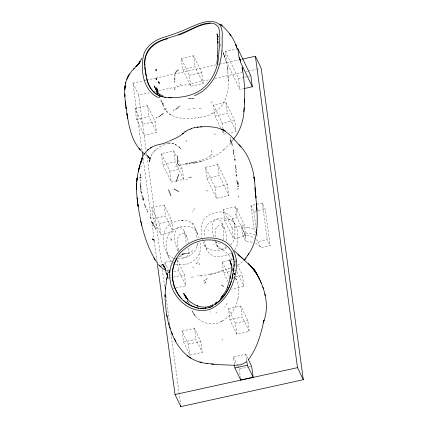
<?xml version="1.0" encoding="UTF-8"?>
<svg xmlns="http://www.w3.org/2000/svg" width="428" height="428" viewBox="0 0 428 428"><rect width="100%" height="100%" fill="white"/><g stroke="black" fill="none" stroke-linecap="round" stroke-linejoin="round"><path stroke-width="0.32" stroke-dasharray="2.14 1.6" d="M228.413 80.822L228.006 76.542C229.932 90.206 225.674 106.936 212.379 113.468L213.24 113.013L206.628 116.127L198.362 117.577L199.154 117.449C186.143 119.861 167.369 119.637 162.742 104.293L163.41 105.673L161.918 102.543M231.89 261.476L231.869 261.754M197.164 242.676C197.527 252.804 187.132 259.101 177.914 258.71M186.025 246.485L185.859 247.379M150.067 159.114L150.672 157.285L149.623 161.565L149.779 160.067L149.672 161.998L149.57 160.024L150.1 162.635L148.987 157.67L149.821 160.527L147.746 155.46L149.388 158.617L147.879 156.054L149.244 158.167L147.879 156.054M194.36 208.366L193.691 210.753L192.284 212.197M223.357 239.857L223.876 236.598L223.539 230.826A96.166 82.08 -25.7 0 0 223.256 228.777L221.971 223.191A13.883 11.85 -25.7 0 0 221.629 222.389L220.538 220.736L219.018 219.698A4.259 3.633 -25.7 0 0 216.868 219.462A4.836 4.125 -25.7 0 0 216.124 219.618L215.241 219.965A3.815 3.258 -25.7 0 0 214.471 220.468C210.325 225.107 212.925 232.185 213.647 237.642M150.025 159.264L151.919 154.636L151.523 155.375L153.871 151.806L155.899 149.666M226.123 246.218L224.796 248.101A4.055 3.461 -25.7 0 1 223.748 248.807L220.864 249.347A3.857 3.29 -25.7 0 1 220.003 249.144C217.173 247.903 216.761 244.361 216.119 241.713M221.939 340.19L222.453 339.11M189.454 253.237L189.855 252.611L189.251 253.306M227.161 303.286L226.187 305.121M210.619 155.824C205.221 159.633 198.651 161.276 192.311 162.474L191.348 162.442L189.213 163.656M224.663 307.277L225.101 306.411M172.693 263.771L173.608 262.337M210.64 155.797C212.186 154.214 212.16 151.79 211.159 149.918M234.683 249.711C238.171 245.303 238.134 239.247 237.567 233.939C237.133 218.451 224.326 214.535 212.004 221.014A12.449 10.625 -25.7 0 0 209.672 222.565A13.391 11.433 -25.7 0 0 207.767 224.427C204.686 227.84 203.996 232.623 204.129 237.059M232.153 141.021L233.164 139.699M191.075 162.795L191.348 162.442M230.585 143.032L223.186 150.389L223.935 149.709C217.199 156.06 208.163 159.259 199.501 162.014L201.797 161.367L192.493 163.646L184.516 164.143L194.831 161.848M210.86 103.078L212.732 100.992M237.684 265.034L240.573 263.461L244.372 260.117M230.633 245.009C234.614 241.189 235.229 235.298 234.886 230.082C235.079 213.797 222.876 207.703 209.099 214.984A12.449 10.625 -25.7 0 0 206.772 216.536A13.391 11.433 -25.7 0 0 204.862 218.398C200.341 223.614 200.871 231.152 201.963 237.497M161.656 114.897L163.908 112.676L160.463 115.549L156.049 118.01L159.355 116.598L162.073 114.463M153.759 151.854C157.862 147.296 163.592 144.252 169.616 143.193L168.718 143.23L172.607 143.364L176.245 145.065C173.522 143.155 170.066 142.519 166.802 143.032M179.931 105.839L176.507 108.974L173.217 110.28L176.983 108.557M177.513 108.075L179.407 106.337M177.925 107.679L176.887 108.621M178.053 257.319L183.591 253.927L182.109 254.655L184.816 253.681L182.569 254.259L188.668 253.419M232.094 252.274L232.607 251.873M192.814 250.744L189.609 253.125M197.474 260.342L198.688 259.71M230.36 253.424C226.07 255.719 221.057 256.666 216.215 256.399C207.858 256.014 204.996 246.753 202.615 240.226M220.752 321.77L222.87 320.663C212.085 328.185 196.024 321.867 191.749 309.845M222.319 320.952C231.093 316.501 236.17 307.149 238.161 297.829L237.968 298.626C240.055 291.768 238.348 284.524 235.673 278.082L236.219 279.65L235.512 277.553L236.219 279.65M196.741 263.225L195.976 263.605L199.94 264.226L198.255 262.46L196.987 262.129M226.813 247.753C219.436 251.295 207.559 252.664 203.781 243.516M222.587 270.266L215.519 273.064L208.313 274.583M190.166 108.856L188.967 109.391L188.17 108.996M164.068 110.098L167.161 108.728L165.224 108.846M192.637 267.735L193.884 267.184M230.564 267.891L220.784 271.636L210.79 274.246M229.231 268.479L228.392 268.827M231.896 267.307L233.271 266.751M220.554 242.911L217.964 243.318A3.857 3.29 -25.7 0 1 217.103 243.115L215.022 241.296M209.988 274.011L207.81 274.76L197.827 275.867M191.295 277.387L194.879 276.392M175.4 166.465L179.359 165.476M194.398 162.068L192.814 162.463M188.01 163.753L182.472 164.593M180.338 165.229L181.477 164.962M181.237 58.497L193.654 55.768L201.722 72.535L203.209 83.54L190.792 86.269L182.724 69.502L181.237 58.497L189.304 75.258L190.792 86.269M244.26 88.537L239.91 89.489L226.931 62.52L225.444 51.515L236.005 49.199M182.724 69.502L195.141 66.773L203.209 83.54M141.978 150.041L132.931 83.123L145.959 80.261M146.611 80.116L155.075 78.26M155.728 78.115L216.301 64.815M216.953 64.676L218.906 64.243M219.559 64.104L239.354 59.797M239.75 59.669L241.702 59.241M189.304 75.258L201.722 72.535M132.931 83.123L138.736 95.177L149.158 92.892M153.064 92.031L155.669 91.458M158.927 90.747L209.731 79.592M214.942 78.447L242.296 72.439M246.207 71.583L247.507 71.299M248.16 71.155L255.976 69.438M256.629 69.293L259.882 68.582M225.444 51.515L238.423 78.484L244.014 77.259M244.634 77.12L247.737 76.441M248.363 76.302L250.845 75.756M135.077 108.386L147.494 105.657L155.123 121.509L156.611 132.514L144.193 135.243L136.564 119.391L135.077 108.386L142.706 124.238L155.123 121.509M136.564 119.391L148.981 116.662L156.611 132.514M220.602 127.763L214.952 116.025L213.465 105.021L225.882 102.292L234.64 120.487L236.128 131.492L229.296 132.99M214.952 116.025L227.37 113.297L236.128 131.492M213.465 105.021L222.218 123.211L234.64 120.487M222.014 130.695L223.705 134.215L226.813 133.536M176.871 180.873L171.28 182.103L162.849 164.587L161.361 153.582L173.784 150.854L176.593 156.691M162.849 164.587L175.271 161.859L183.703 179.375L177.492 180.739M161.361 153.582L169.793 171.093L182.216 168.37L183.703 179.375M205.36 167.3L217.777 164.571L227.412 184.586L228.9 195.591L216.477 198.319L206.847 178.305L205.36 167.3L214.99 187.314L216.477 198.319M206.847 178.305L219.264 175.576L228.9 195.591M214.99 187.314L227.412 184.586M151.715 207.708L164.133 204.98L171.735 220.778L173.222 231.783L160.805 234.512L153.203 218.713L151.715 207.708L159.318 223.502L160.805 234.512M153.203 218.713L165.62 215.985L173.222 231.783M159.318 223.502L171.735 220.778M237.337 210.33L244.431 225.075L245.918 236.079L233.501 238.808L224.7 220.522L223.213 209.517L235.63 206.788L237.053 209.741M255.773 232.784L254.189 229.494L250.958 205.59L262.332 203.091L265.237 209.121L270.17 245.602L260.861 247.646A18.944 16.168 -25.7 0 0 255.131 243.045M250.958 205.59L253.858 211.614L265.237 209.121M224.7 220.522L237.123 217.799L245.918 236.079M223.213 209.517L232.013 227.803L244.431 225.075M256.099 239.573A18.944 16.168 -25.7 0 1 257.956 241.622L267.265 239.573L270.17 245.602M165.138 265.595L164.7 262.359L172.152 260.722M173.64 271.726L178.61 270.635L185.891 285.765L175.951 287.948M228.172 282.17L223.7 272.866L222.212 261.861L232.768 259.545M173.222 277.216L184.404 274.76L185.891 285.765M223.7 272.866L231.773 271.095M232.393 270.956L234.255 270.55M234.876 270.41L236.117 270.138M175.33 288.081L173.468 288.493L173.121 285.904M233.148 277.456L235.009 277.044M235.63 276.911L242.462 275.413L243.949 286.418L231.532 289.141M228.402 308.749L240.82 306.02L247.769 320.46L249.256 331.465L236.839 334.193L229.889 319.753L228.402 308.749L235.352 323.188L236.839 334.193M229.889 319.753L242.312 317.025L249.256 331.465M182.061 331.053L194.483 328.324L200.764 341.384L202.257 352.388L189.834 355.112L183.548 342.058L182.061 331.053L188.347 344.107L189.834 355.112M235.352 323.188L247.769 320.46M183.548 342.058L195.971 339.329L202.257 352.388M188.347 344.107L200.764 341.384M234.394 364.067L233.431 356.947L245.854 354.218L247.791 358.247M237.861 366.149L239.241 369.027L248.561 366.983M249.182 366.844L251.664 366.298M179.969 84.979L180.739 84.824L180.183 84.102M181.253 254.253L186.608 253.74M201.144 108.407L199.122 108.284M195.008 108.493L191.284 108.466M215.985 312.921L217.012 312.841M191.616 98.761L194.783 98.67L190.781 98.847L187.587 98.493L192.022 98.761L190.358 98.745M199.865 275.937L201.888 275.953M182.269 253.611L185.115 253.654M247.732 227.519L247.363 227.455A48.535 41.43 -25.7 0 0 241.66 226.899L242.767 235.052L248.117 235.737L252.22 237.032A18.944 16.168 -25.7 0 1 254.665 238.423M242.767 235.052L245.672 241.082L253.226 242.339M173.998 258.41L175.592 258.651M187.528 179.824L185.806 179.3M173.506 258.277C162.276 254.318 160.607 235.571 167.139 226.68A13.391 11.433 -25.7 0 1 169.049 224.823A12.449 10.625 -25.7 0 1 171.377 223.266C176.266 220.901 181.97 219.666 187.357 220.741C194.606 222.876 196.548 231.532 198.993 237.717M175.427 264.039C189.604 267.955 203.739 257.319 199.844 242.221M213.54 244.522L214.326 244.816M205.964 190.412L208.302 191.214M176.523 85.718L177.888 86.21M216.434 245.693C222.346 249.251 229.108 253.424 231.789 260.064M210.571 274.262L210.876 274.407M213.952 133.755L215.573 134.569M191.969 223.047L195.05 224.657M167.407 271.534L168.798 272.358M169.397 114.099L171.248 115.207M187.721 253.692L187.106 253.328L187.309 253.649M175.196 144.413L180.017 147.842L181.06 149.297L178.979 146.424L180.429 148.388M209.886 311.664L210.565 312.14M145.199 154.642L150.447 158.868L147.13 155.385L148.575 157.124M178.128 250.61C174.79 244.463 172.398 234.881 176.748 228.75A3.815 3.258 -25.7 0 1 177.518 228.247L178.401 227.899A4.836 4.125 -25.7 0 1 179.145 227.744A4.259 3.633 -25.7 0 1 181.295 227.98L182.815 229.017L183.906 230.671A13.883 11.85 -25.7 0 1 184.249 231.473L185.533 237.059A96.166 82.08 -25.7 0 1 185.816 239.108L186.169 244.281M168.263 271.341L167.032 269.977M171.708 261.861L169.772 259.395L166.053 251.798M207.741 229.617L208.548 230.622M166.262 110.633L167.53 112.329M195.623 316.335L193.879 313.911L194.938 315.345M186.908 141.866L185.859 140.138M189.272 303.505L190.086 304.838M180.011 255.27L181.028 256.639L182.28 257.426A3.857 3.29 -25.7 0 0 183.141 257.629L186.025 257.089A4.055 3.461 -25.7 0 0 187.073 256.388L188.759 253.408L188.962 247.561M193.108 312.504L194.007 314.093M192.488 311.295L193.156 312.584M187.518 301.077L188.448 302.954L186.977 299.862M162.153 103.057L162.592 103.956L159.141 96.305M161.056 100.65L161.752 102.078L160.837 100.189M256.367 234.014L257.089 235.523A35.053 29.917 -25.7 0 0 250.648 233.517L250.268 233.485A48.535 41.43 -25.7 0 0 244.559 232.928L241.665 226.877M257.961 241.617L260.861 247.646M232.591 219.66L235.491 225.69M221.859 222.913L224.764 228.937M234.913 259.716L236.031 262.043M237.428 264.948L242.462 275.413M236.957 271.882L243.949 286.418M178.278 160.195L182.216 168.37M215.214 241.59L218.12 247.619M222.212 261.861L230.045 278.136M184.136 231.195L187.041 237.219M233.431 356.947L237.583 365.576M177.492 249.872L178.813 252.616M179.075 253.162L179.867 254.804M177.401 260.213L184.404 274.76M164.7 262.359L168.621 270.507M170.579 274.578L171.141 275.739M167.867 276.857L168.99 279.184M197.768 233.972C194.403 224.031 181.82 225.369 174.276 229.296A12.449 10.625 -25.7 0 0 171.949 230.847A13.391 11.433 -25.7 0 0 170.044 232.709C164.347 239.734 166.225 250.022 168.958 257.827M232.591 269.843L232.425 269.485L233.185 271.218M188.448 302.954L187.287 300.403M197.142 244.393L197.832 245.934M233.923 273.374L234.282 274.177L233.998 273.433M223.774 54.142L223.336 53.104L224.759 56.988L223.881 54.891C226.428 60.402 227.605 66.484 227.915 72.514L227.835 71.877L228.204 78.816M206.681 249.545L205.365 245.752L204.466 241.082M222.817 51.494L223.972 55.105L223.138 52.355L223.689 53.944M194.868 227.942L196.094 231.687L197.164 238.364M214.123 239.273L214.294 239.75M234.111 273.476L234.416 274.348M222.362 50.311L222.635 51.13M179.139 253.076L179.3 253.585M220.901 46.101L220.276 44.009M232.971 270.057L232.206 267.537M233.993 273.594L234.309 274.696L233.865 273.144M199.346 257.592L199.571 258.432M225.722 60.316L226.075 61.643M202.086 238.054L202.465 239.723M178.396 249.995C177.92 245.121 175.79 238.797 179.648 234.779A3.815 3.258 -25.7 0 1 180.423 234.276L181.301 233.929A4.836 4.125 -25.7 0 1 182.044 233.774A4.259 3.633 -25.7 0 1 184.201 234.004L185.715 235.047L186.806 236.7A13.883 11.85 -25.7 0 1 187.154 237.503L188.432 243.088M199.437 253.788L199.566 254.639M262.332 203.091L267.265 239.573M238.423 78.484L239.91 89.489M253.858 211.614L256.131 228.418M256.827 233.586L257.089 235.523M244.565 232.907L245.672 241.082M225.882 102.292L227.37 113.297M235.63 206.788L236.684 214.562M236.77 215.209L237.123 217.799M222.218 123.211L223.181 130.331M223.272 130.979L223.705 134.215M232.013 227.803L233.501 238.808M234.892 261.075L235.507 265.606M240.82 306.02L242.312 317.025M245.854 354.218L246.64 360.044M217.777 164.571L219.264 175.576M239.241 369.027L240.381 377.442M193.654 55.768L195.141 66.773M173.784 150.854L175.271 161.859M194.483 328.324L195.971 339.329M169.793 171.093L171.28 182.103M177.208 260.278L178.61 270.635M164.133 204.98L165.62 215.985M147.494 105.657L148.981 116.662M138.736 95.177L146.082 149.511M146.531 152.823L161.848 266.13M162.298 269.442L164.807 287.996M165.882 295.946L169.734 324.44M170.9 333.054L180.488 403.952M143.054 157.996L151.031 216.964M152.015 224.256L154.166 240.156M154.257 240.82L156.942 260.695M215.418 236.957C215.182 233.49 214.476 229.103 217.376 226.498A3.815 3.258 -25.7 0 1 218.146 225.995L219.029 225.647A4.836 4.125 -25.7 0 1 219.767 225.492A4.259 3.633 -25.7 0 1 221.923 225.722L223.437 226.765L224.529 228.418A13.883 11.85 -25.7 0 1 224.877 229.221L226.155 234.806A96.166 82.08 -25.7 0 1 226.439 236.855L226.786 241.392M184.174 250.359A4.055 3.461 -25.7 0 1 183.933 250.557M247.748 227.487A35.053 29.917 -25.7 0 1 254.168 229.526M205.756 281.795L203.963 283.887L205.756 281.795M207.248 278.585L203.701 281.164L207.248 278.585M182.82 220.008L181.798 220.869L182.82 220.008M161.575 114.763L160.281 115.753L161.575 114.763M190.46 177.149L188.368 177.722L191.305 177.031L190.46 177.149M196.548 162.212L195.163 162.512L197.34 162.078L196.548 162.212M171.088 278.007L170.793 277.456L171.088 278.007M163.683 104.261L162.667 102.576L163.683 104.261M159.692 97.22L159.205 96.3L159.687 97.22M234.282 274.177L233.918 273.305L234.244 274.204M224.759 57.545L224.235 55.49L224.759 57.545M227.691 69.224L227.145 66.704L227.691 69.224"/><path stroke-width="0.64" d="M230.098 137.795L230.152 138.346M140.705 221.062L141.716 225.369C138.137 208.195 134.467 190.219 138.057 172.73M136.511 187.962L136.532 185.313M140.24 176.78L139.983 178.123L141.106 177.256M243.805 111.831C245.437 97.065 244.891 82.053 242.088 67.463L242.778 71.107M234.175 263.819L233.613 271.186M234.132 266.377L234.105 261.776M174.678 82.224L174.71 81.208M244.527 102.329L244.661 98.996M167.476 275.958L167.589 273.492M136.569 184.415L136.644 182.943M138.271 171.917L138.736 169.798L138.271 171.917L138.463 171.189L138.292 171.58M238.38 196.971L238.423 196.222M140.357 186.908L140.245 184.067M140.903 187.191L140.956 186.399M165.508 287.279L165.363 289.103L166.669 279.538L167.733 274.888L167.3 277.264L167.487 275.471M165.395 288.67L165.106 296.583L165.106 294.774C165.005 321.893 174.736 360.323 207.099 363.468M244.206 107.776C243.869 119.038 240.894 130.369 233.565 139.164M137.046 178.834L136.762 181.574M245.811 258.218L245.009 259.282L247.7 255.286L247.298 255.891C258.694 241.157 257.811 221.265 256.479 203.712L257.003 210.565M233.602 149.784L233.742 154.321M216.873 63.724L217.627 55.677L217.606 56.084L217.82 45.652L217.59 35.695L217.659 36.23L216.953 33.823L217.922 36.423M256.559 230.965L256.725 229.697M256.265 233.303L256.361 232.538M233.902 268.388L232.003 278.922M138.57 63.804L137.645 64.954L138.966 63.307L131.642 71.209L128.277 76.082L129.572 73.969C122.563 84.22 124.757 97.247 126.201 108.787L125.993 107.214C128.411 122.467 130.117 139.619 141.47 151.186M235.133 160.093L235.25 159.376M174.699 89.671L174.897 88.446M174.672 77.725L174.875 80.079M223.143 295.063C218.376 301.344 226.642 290.954 227.407 287.252L227.241 287.648C229.734 280.57 231.848 273.048 231.313 265.472L231.404 266.013L229.729 259.871L231.537 265.397M237.037 209.581L237.203 208.693M125.773 82.203L125.5 83.567M233.142 273.412C231.313 285.578 225.444 297.423 215.14 304.554M230.35 276.916L230.473 276.344L229.97 278.655M167.204 277.077L166.669 279.538M138.223 171.922L139.715 165.668L138.356 171.291M138.431 170.949L139.715 165.668M237.813 189.326L238.059 188.309M235.662 168.167L235.855 167.38L235.346 166.455M141.272 162.56L141.438 161.891M140.02 164.566L140.759 162.009M139.325 167.123L140.261 163.656M169.595 270.442L168.937 272.647L169.627 270.405M141.176 160.837L140.603 162.645L142.594 156.889M231.222 281.207C228.172 291.982 220.784 301.687 210.747 306.801C201.374 311.167 190.412 306.614 183.147 300.237M176.266 181.558L178.679 174.276M140.882 166.717L141.079 166.166M142.326 159.58L141.652 161.121M175.116 73.659L176.507 71.171L178.487 70.01M127.549 77.479L128.651 75.424L126.742 79.341M235.737 214.54L236.053 213.84M141.866 58.229L139.132 63.05L140.084 61.477M177.224 258.207C168.99 270.935 171.928 287.953 181.788 298.878M143.241 155.557L145.948 151.79L148.163 149.516M248.422 359.6C257.207 348.076 260.989 333.979 264.033 320.058L263.343 322.327C269.661 307.058 265.344 289.879 257.881 275.894L259.213 278.591L254.976 270.876L250.744 266.237M139.961 61.68L138.207 64.344M248.395 254.237L248.866 253.531M245.95 258.009L244.372 260.117M138.72 63.612L139.961 62.023L137.046 65.805L139.592 62.36L138.827 63.451M138.463 63.938L138.966 63.307M220.211 298.648L221.811 296.797M133.557 69.09L134.157 68.453M184.982 131.808L185.822 131.343M185.024 131.701L182.558 134.012L183.366 133.151C179.418 136.874 174.25 138.972 169.317 141.01M246.378 361.863L241.306 364.677L235.459 365.319M214.888 303.425L216.729 301.997M147.441 150.019L151.1 147.687L150.651 147.944C155.813 143.979 162.907 144.862 168.3 141.406M189.893 129.122L185.554 131.353M190.053 129.326L190.941 128.769M213.021 304.661L209.271 306.432L205.419 307.224L205.713 307.192L201.47 306.962L197.078 305.769L197.955 306.095C193.622 304.452 189.508 301.884 186.667 298.161L187.817 299.637L184.072 294.127L186.234 298.15M210.881 307.047L213.016 305.924M194.43 95.728C216.268 86.814 222.972 61.37 222.127 39.831C222.196 33.956 223.336 25.327 216.573 22.647C209.062 19.602 201.262 22.791 194.2 25.6C184.602 30.099 174.736 33.989 164.582 37.07C156.108 39.547 147.847 44.528 144.22 52.933C139.56 67.474 142.813 91.036 158.472 97.6M208.768 307.909L210.357 307.261M178.465 35.107C189.16 31.656 198.715 23.882 210.26 23.577M191.728 128.363L192.611 128.026M167.894 38.686C155.273 41.056 143.187 51.585 144.958 65.388M236.625 49.06L237.866 48.787L250.845 75.756L252.333 86.761L244.26 88.537M242.355 59.096L255.382 56.239L261.187 68.293L303.297 379.716L180.846 406.6L175.041 394.541L157.124 262.022M165.748 270.127L166.187 273.364L167.428 273.091M234.919 367.952L247.341 365.228L253.151 377.303L240.734 380.032L234.919 367.952L234.48 364.715M175.041 394.541L297.492 367.657L303.297 379.716M194.323 127.576L198.046 127.121L197.447 127.202C206.724 126.212 216.852 126.148 225.144 131.022L224.523 130.674L230.478 135.414L240.969 146.906M193.365 127.908L194.275 127.769M205.558 308.631L200.138 308.583M200.604 126.843L201.743 126.811M234.41 365.298L217.338 364.581L206.435 363.399M168.627 97.638L171.633 97.803M237.588 186.362L238.744 186.421M211.464 363.955L213.909 364.26M164.646 97.108L165.738 97.306M191.327 128.566L191.921 128.689M197.629 308.101L198.886 308.374M163.014 96.814C149.286 94.54 145.996 78.57 144.798 66.961M199.823 361.901L201.315 362.361M196.998 307.962L192.493 306.362M162.94 95.942L159.462 94.342L159.885 94.631L157.001 91.956L157.627 92.651L154.278 86.039L157.483 93.015M191.995 306.159L187.903 303.934M173.886 188.909L178.674 191.514M190.984 358.257L188.609 356.813M221.683 285.171L223.539 286.316M165.021 270.068L162.009 267.923L158.51 264.568M220.297 24.38C228.247 30.42 234.389 39.162 237.23 48.771M187.004 355.7L187.571 356.091M187.336 303.591C167.931 291.174 166.979 259.475 187.111 247.234C202.653 234.512 233.485 237.722 234.132 262.134M249.733 265.355L250.407 265.943M243.163 258.983L239.894 256.072L251.659 266.949L255.222 271.427L257.672 275.552L254.526 270.464L251.118 266.607L255.222 271.427L253.611 269.249L256.902 274.171L254.526 270.464L250.653 266.221M240.755 256.837L234.159 250.648M237.85 254.216L239.712 255.912L238.771 255.051M248.203 263.52L249.578 264.798M160.773 266.821L159.12 265.226M142.85 152.454L143.99 153.62M250.129 265.349L251.659 266.949M152.641 223.614L151.228 221.201M138.87 148.366L140.191 149.843M239.049 144.669C251.231 156.916 254.938 174.613 255.243 191.321M179.514 165.887L177.486 163.475L177.294 155.942M231.029 35.808L229.665 33.973M164.079 266.344L162.731 264.622L164.416 266.954L162.677 264.413L165.385 268.816L163.978 266.286M254.724 270.758L253.761 269.496M153.181 224.614L154.818 227.209M156.632 262.155C149.163 250.546 144.578 237.23 141.374 223.871M236.433 174.587L236.914 175.362M141.502 191.963L141.941 192.691M153.973 257.875L155.048 259.7M152.47 222.282L153.449 223.967M255.864 272.385L256.902 274.171M184.661 295.143L183.682 293.298L185.404 296.604M186.26 298.188L185.206 296.187L186.212 298.204M174.442 338.66L175.758 341.276M235.93 168.948L236.358 169.788M150.201 216.868L151.063 218.671M240.22 61.595L252.333 86.761M248.342 359.397L251.664 366.298L253.151 377.303M166.187 273.364L167.589 276.274M142.497 198.325L143.353 200.395M260.165 280.608L259.245 278.644M165.053 268.233L166.069 270.469M170.847 238.658L171.548 240.22M260.679 281.79L261.257 283.127M143.781 199.673L142.775 196.891M157.975 93.341L157.563 92.352L157.927 93.309M155.171 227.889L155.648 229.028M231.767 253.232L233.849 259.823M171.489 331.871L172.58 334.557M168.573 189.764L170.933 195.756M140.775 190.968L141.047 191.707M146.809 209.206L147.125 210.089M144.504 203.915L145.6 207.564M232.265 145.413L231.398 141.24M157.424 89.875L158.002 91.972L156.595 87.815L157.782 90.897M230.708 139.742L230.938 140.657M236.283 172.382L235.801 170.863M169.616 326.532L170.285 328.576M141.165 192.498L141.427 193.29M263.418 288.659L262.856 286.947M240.327 60.626L239.755 58.78L240.579 61.562M231.361 264.755L231.024 263.627L231.366 264.809M235.32 165.171L235.512 165.823M168.648 323.317L169.183 325.157M236.069 175.068L236.379 176.149M230.553 140.331L230.885 142.401M146.697 78.377C148.345 90.533 159.36 98.734 171.457 97.557C183.254 97.723 195.954 95.155 204.75 86.756C213.032 78.923 217.734 67.806 218.644 56.528C219.045 47.043 220.912 37.199 218.745 27.852C215.268 21.015 205.831 22.871 200.026 25.199C190.118 29.222 180.707 34.47 170.365 37.391C161.618 40.146 151.48 43.207 147.179 52.157C143.08 59.615 144.98 68.336 146.36 76.238M238.118 185.174L236.812 180.53M239.37 57.341L240.049 59.727M140.737 176.031L140.582 174.068M127.763 118.62L127.474 117.058M264.766 293.838L265.2 295.753M234.384 158.611L234.672 160.216M147.548 211.1L147.746 212.01M166.695 314.928L167.182 317.26M142.01 195.377L142.235 196.479M126.988 114.126L127.426 116.577L126.849 113.324M140.935 190.053L140.678 187.833M174.779 74.75L174.977 76.018M125.564 103.865L125.795 105.513L125.265 101.067M255.682 194.911L256.019 197.72L255.179 190.733L256.634 205.75M255.382 56.239L297.492 367.657M237.866 48.787L239.091 57.855M246.726 360.692L247.341 365.228M240.557 378.737L240.734 380.032M180.664 405.273L180.846 406.6M142.16 151.368L142.877 156.669M254.505 181.028L253.965 176.967L254.291 179.418M125.725 105.197L125.88 106.379M137.131 197.581L137.704 202.663M137.559 201.395L137.725 202.893M238.022 182.424L238.177 183.906M255.452 193.055L254.997 187.325M234.662 155.744L234.731 156.509M140.491 182.579L140.534 183.328M124.746 93.903L124.853 96.386L124.773 94.631L124.816 95.701M136.5 187.55L136.559 189.781M217.766 37.792L217.815 39.965L217.804 39.446M140.555 179.915L140.555 180.648M236.593 261.808C236.743 280.506 228.215 300.397 210.79 308.973C192.327 315.816 172.912 299.167 170.258 281.046C166.524 262.123 181.199 243.928 199.116 239.241C207.853 236.984 218.061 237.342 225.904 242.088C232.318 246.485 235.983 254.162 236.593 261.808M124.923 87.633L124.837 89.457L125.169 85.621L124.923 87.633M137.083 178.84L136.928 179.942L137.318 177.492L137.083 178.84M142.149 157.948L141.577 159.569L142.149 157.948M144.461 153.657L144.215 154.016L144.937 153.203L144.461 153.657M137.276 65.2L135.944 66.634L137.276 65.2M221.741 129.347L221.287 129.138L222.721 129.796L221.741 129.347M223.4 130.032L223.015 129.818L224.101 130.433L223.4 130.032M154.134 240.231L152.304 238.979L154.134 240.231M221.362 25.124L219.96 24.166L222.175 25.691L221.362 25.124M157.52 93.074L157.012 92.122L157.515 93.069M185.923 296.572L185.575 295.689L186.458 298.311L185.923 296.572M236.101 45.405L235.721 44.362L236.716 47.117L236.101 45.405M218.066 36.867L217.371 34.861L218.066 36.867M156.295 79.175L155.995 78.276L156.434 79.678L156.295 79.175M156.108 69.919L155.931 69.336L156.193 70.711L156.108 69.919M158.981 82.572L158.724 81.636L159.211 83.562L158.981 82.572M138.057 205.349L137.88 204.006L138.185 206.392L138.057 205.349M217.884 43.051L217.82 41.313L217.884 43.051"/></g></svg>
